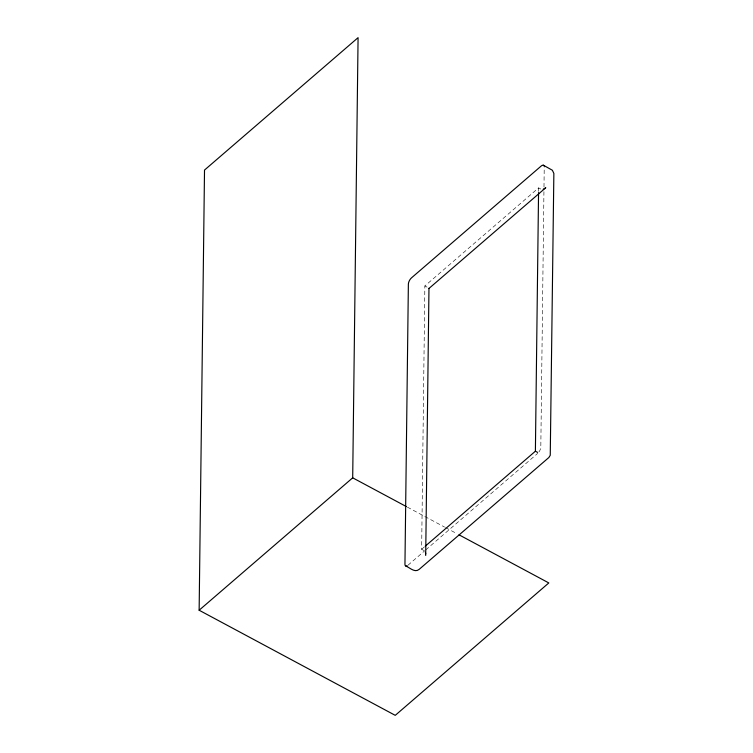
<?xml version="1.0" encoding="UTF-8"?>
<svg xmlns="http://www.w3.org/2000/svg" width="753" height="753" viewBox="0 0 753 753"><rect width="100%" height="100%" fill="white"/><g stroke="black" fill="none" stroke-linecap="round" stroke-linejoin="round"><path stroke-width="0.56" stroke-dasharray="3.77 2.82" d="M423.854 550.481L421.642 549.295L424.861 285.952L538.611 187.874L540.823 189.059M538.564 191.394L538.611 187.874M543.93 191.638L540.814 447.056A4.989 2.231 -61.8 0 1 538.489 452.562M543.986 186.951L544.231 167.034M421.642 549.295L424.306 546.998M407.975 565.23L424.861 550.669M425.746 549.906L537.698 453.372M424.861 285.952L427.073 287.138M407.401 507.145L444.562 527.062M445.597 527.618L456.949 533.698"/><path stroke-width="1.13" d="M199.14 610.231L204.515 170.065L358.08 37.65L352.696 477.826L199.14 610.231L395.25 715.35L548.815 582.935L459.01 534.809M425.699 555.469L428.965 288.333M425.2 546.236L535.392 451.216L538.555 192.57M428.965 288.455L545.784 187.723L543.205 189.267M543.365 165.208L552.382 170.253L553.86 173.444L550.255 455.292L548.871 457.513L419.157 569.372C414.828 573.127 409.698 567.564 405.82 566.021M535.392 451.216L537.604 452.402M352.696 477.826L406.375 506.59M425.407 552.382L425.727 553.822M544.137 166.168A4.989 2.231 -61.8 0 0 541.209 166.008L411.486 277.866A4.989 2.231 -61.8 0 0 408.371 284.182L404.954 564.204A4.989 2.231 -61.8 0 0 407.185 565.785"/></g></svg>
